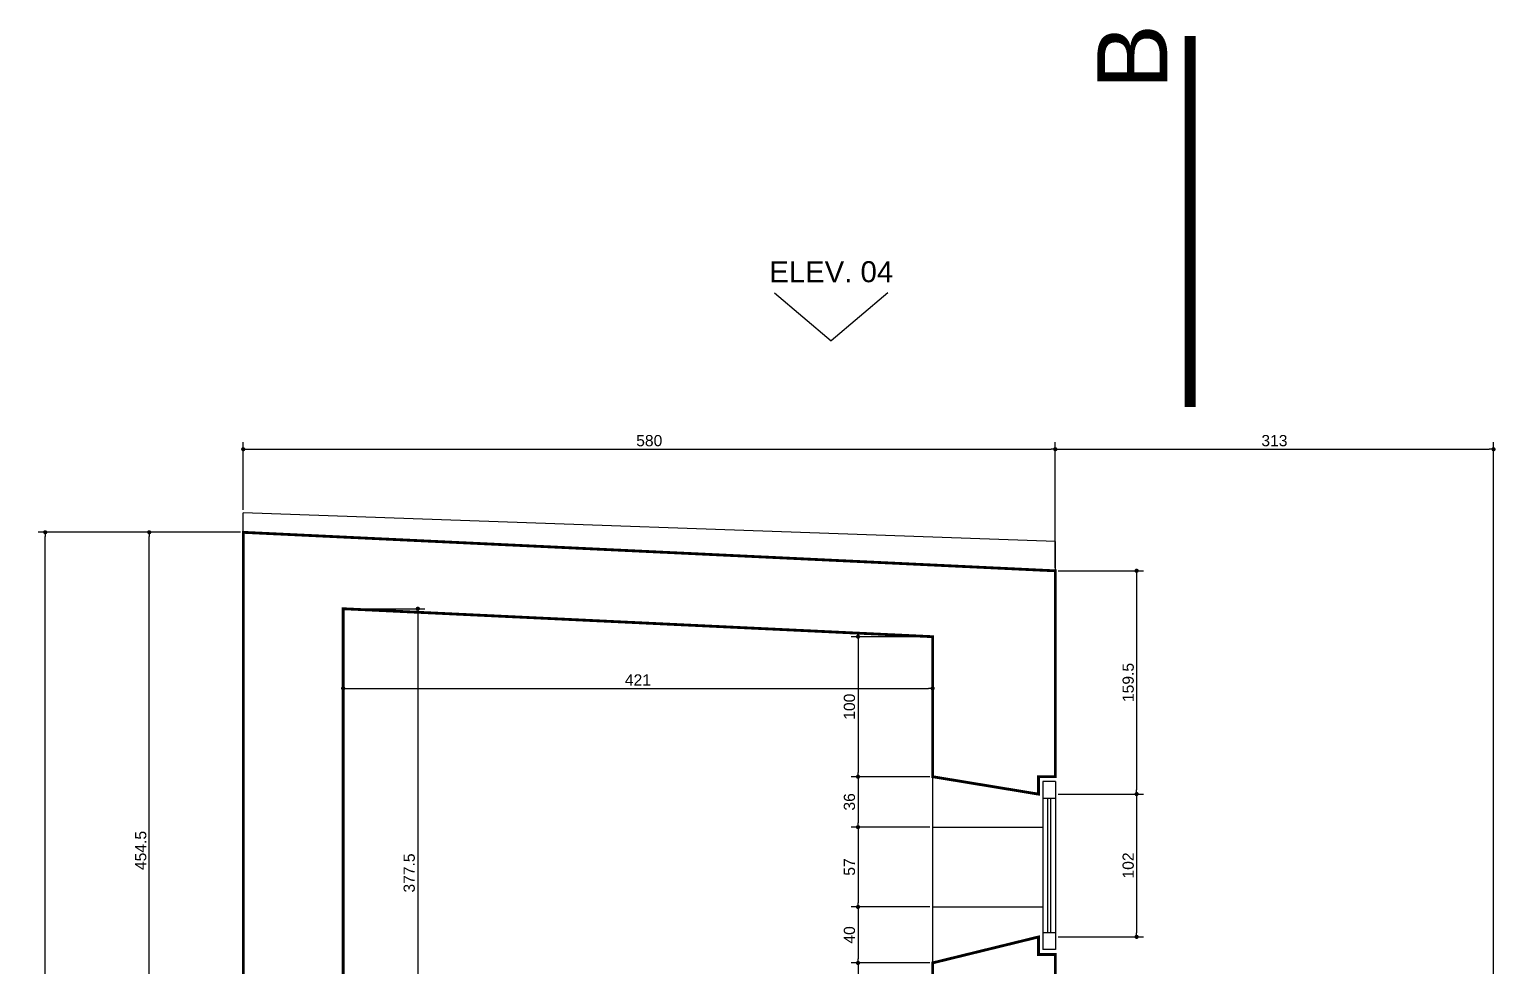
# Model space of a CAD drawing. Extents: x 2519 to 12890, y -1001 to 7229.
# Drawn here: x 4642 to 5689, y 6398 to 7068 of the extents above; entities that cross this region are included whole.
import ezdxf

# ---------------------------------------------------------------- set-up
doc = ezdxf.new("R2010")
doc.units = 0
doc.header["$PDMODE"] = 35
doc.linetypes.add('CENTER2', pattern=[28.575, 19.05, -3.175, 3.175, -3.175])
doc.layers.get('0').update_dxf_attribs({"linetype": 'CONTINUOUS'})
doc.layers.get('DEFPOINTS').update_dxf_attribs({"linetype": 'CONTINUOUS'})
for name, color, linetype in [('COTA', 7, 'CONTINUOUS'), ('PAREDE', 7, 'CONTINUOUS'), ('PAREDE_FINA', 7, 'CONTINUOUS')]:
    doc.layers.add(name, color=color, linetype=linetype)
doc.styles.add('TEXTO', font='ARIAL.TTF')
doc.dimstyles.new('COTA', dxfattribs={"dimtxt": 8, "dimasz": 3, "dimexe": 5, "dimexo": 2, "dimgap": 2, "dimtad": 1, "dimdec": 1, "dimdsep": 46, "dimtxsty": 'TEXTO', "dimblk1": 'DOT', "dimblk2": 'DOT', "dimsah": 1, "dimcen": 0, "dimclrd": 256, "dimclre": 256, "dimclrt": 256, "dimadec": 0, "dimazin": 0, "dimtfac": 0.6, "dimtdec": 1, "dimtmove": 0, "dimatfit": 3, "dimldrblk": 'DOT', "dimfxl": 1, "dimtolj": 1, "dimtzin": 0, "dimarcsym": 0})

# ---------------------------------------------------------------- blocks, each defined once
blk = doc.blocks.new('_DOT')
at = {"color": 0, "linetype": 'ByBlock'}
blk.add_line((-0.5, 0), (-1, 0), dxfattribs=at)
at = {"color": 0, "linetype": 'ByBlock', "const_width": 0.5}
blk.add_lwpolyline([(-0.25, 0, 1), (0.25, 0, 1)], format="xyb", close=True, dxfattribs=at)
blk = doc.blocks.new('*D48')
at = {"layer": 'COTA', "lineweight": -2}
for p, q in [((4792.5, 6708.3), (4648.1, 6708.3)), ((4653.1, 5661.3), (4653.1, 6705.3)), ((4792.5, 5658.3), (4648.1, 5658.3))]:
    blk.add_line(p, q, dxfattribs=at)
at = {"layer": 'DEFPOINTS', "color": 0}
for p in [(4653.1, 6708.3), (4794.5, 6708.3), (4794.5, 5658.3)]:
    blk.add_point(p, dxfattribs=at)
at = {"layer": 'COTA', "lineweight": -2, "xscale": 3, "yscale": 3, "zscale": 3}
for p, rotation in [((4653.1, 6708.3), 90), ((4653.1, 5658.3), 270)]:
    blk.add_blockref('_DOT', p, dxfattribs=dict(at, rotation=rotation))
at = {"layer": 'COTA', "insert": (4647, 6183.3), "char_height": 8, "attachment_point": 5, "rotation": 90, "style": 'TEXTO'}
blk.add_mtext('\\A1;1050', dxfattribs=at)
blk = doc.blocks.new('*D63')
at = {"layer": 'COTA', "lineweight": -2}
for p, q in [((5376.5, 6680.8), (5437.6, 6680.8)), ((5432.6, 6677.8), (5432.6, 6524.3)), ((5378.5, 6521.3), (5437.6, 6521.3))]:
    blk.add_line(p, q, dxfattribs=at)
at = {"layer": 'DEFPOINTS', "color": 0}
for p in [(5374.5, 6680.8), (5376.5, 6521.3), (5432.6, 6521.3)]:
    blk.add_point(p, dxfattribs=at)
at = {"layer": 'COTA', "lineweight": -2, "xscale": 3, "yscale": 3, "zscale": 3}
for p, rotation in [((5432.6, 6680.8), 90), ((5432.6, 6521.3), 270)]:
    blk.add_blockref('_DOT', p, dxfattribs=dict(at, rotation=rotation))
at = {"layer": 'COTA', "insert": (5426.6, 6601), "char_height": 8, "attachment_point": 5, "rotation": 90, "style": 'TEXTO'}
blk.add_mtext('\\A1;159.5', dxfattribs=at)
blk = doc.blocks.new('*D59')
at = {"layer": 'COTA', "lineweight": -2}
for p, q in [((5284.9, 6633.7), (5228.6, 6633.7)), ((5233.6, 6630.7), (5233.6, 6536.7)), ((5284.9, 6533.7), (5228.6, 6533.7))]:
    blk.add_line(p, q, dxfattribs=at)
at = {"layer": 'DEFPOINTS', "color": 0}
for p in [(5286.9, 6633.7), (5233.6, 6533.7), (5286.9, 6533.7)]:
    blk.add_point(p, dxfattribs=at)
at = {"layer": 'COTA', "lineweight": -2, "xscale": 3, "yscale": 3, "zscale": 3}
for p, rotation in [((5233.6, 6633.7), 90), ((5233.6, 6533.7), 270)]:
    blk.add_blockref('_DOT', p, dxfattribs=dict(at, rotation=rotation))
at = {"layer": 'COTA', "insert": (5227.5, 6583.7), "char_height": 8, "attachment_point": 5, "rotation": 90, "style": 'TEXTO'}
blk.add_mtext('\\A1;100', dxfattribs=at)
blk = doc.blocks.new('*D58')
at = {"layer": 'COTA', "lineweight": -2}
for p, q in [((5374.5, 6682.8), (5374.5, 6772.6)), ((5377.5, 6767.6), (5684.5, 6767.6)), ((5687.5, 6334.9), (5687.5, 6772.6))]:
    blk.add_line(p, q, dxfattribs=at)
at = {"layer": 'DEFPOINTS', "color": 0}
for p in [(5687.5, 6767.6), (5374.5, 6680.8), (5687.5, 6332.9)]:
    blk.add_point(p, dxfattribs=at)
at = {"layer": 'COTA', "lineweight": -2, "xscale": 3, "yscale": 3, "zscale": 3, "rotation": 180}
blk.add_blockref('_DOT', (5374.5, 6767.6), dxfattribs=at)
at = {"layer": 'COTA', "lineweight": -2, "xscale": 3, "yscale": 3, "zscale": 3}
blk.add_blockref('_DOT', (5687.5, 6767.6), dxfattribs=at)
at = {"layer": 'COTA', "insert": (5531, 6773.7), "char_height": 8, "attachment_point": 5, "style": 'TEXTO'}
blk.add_mtext('\\A1;313', dxfattribs=at)
blk = doc.blocks.new('*D52')
at = {"layer": 'COTA', "lineweight": -2}
for p, q in [((4867.9, 6653.7), (4924.2, 6653.7)), ((4919.2, 6650.7), (4919.2, 6279.2)), ((4867.9, 6276.2), (4924.2, 6276.2))]:
    blk.add_line(p, q, dxfattribs=at)
at = {"layer": 'DEFPOINTS', "color": 0}
for p in [(4865.9, 6653.7), (4865.9, 6276.2), (4919.2, 6276.2)]:
    blk.add_point(p, dxfattribs=at)
at = {"layer": 'COTA', "lineweight": -2, "xscale": 3, "yscale": 3, "zscale": 3}
for p, rotation in [((4919.2, 6653.7), 90), ((4919.2, 6276.2), 270)]:
    blk.add_blockref('_DOT', p, dxfattribs=dict(at, rotation=rotation))
at = {"layer": 'COTA', "insert": (4913.1, 6464.9), "char_height": 8, "attachment_point": 5, "rotation": 90, "style": 'TEXTO'}
blk.add_mtext('\\A1;377.5', dxfattribs=at)
blk = doc.blocks.new('*D50')
at = {"layer": 'COTA', "lineweight": -2}
for p, q in [((4792.5, 6708.3), (4722.4, 6708.3)), ((4727.4, 6256.8), (4727.4, 6705.3)), ((4790.5, 6253.8), (4722.4, 6253.8))]:
    blk.add_line(p, q, dxfattribs=at)
at = {"layer": 'DEFPOINTS', "color": 0}
for p in [(4727.4, 6708.3), (4794.5, 6708.3), (4792.5, 6253.8)]:
    blk.add_point(p, dxfattribs=at)
at = {"layer": 'COTA', "lineweight": -2, "xscale": 3, "yscale": 3, "zscale": 3}
for p, rotation in [((4727.4, 6708.3), 90), ((4727.4, 6253.8), 270)]:
    blk.add_blockref('_DOT', p, dxfattribs=dict(at, rotation=rotation))
at = {"layer": 'COTA', "insert": (4721.3, 6481), "char_height": 8, "attachment_point": 5, "rotation": 90, "style": 'TEXTO'}
blk.add_mtext('\\A1;454.5', dxfattribs=at)
blk = doc.blocks.new('*D65')
at = {"layer": 'COTA', "lineweight": -2}
for p, q in [((5284.9, 6400.7), (5228.6, 6400.7)), ((5233.6, 6397.7), (5233.6, 6280.7)), ((5284.9, 6277.7), (5228.6, 6277.7))]:
    blk.add_line(p, q, dxfattribs=at)
at = {"layer": 'DEFPOINTS', "color": 0}
for p in [(5286.9, 6400.7), (5233.6, 6277.7), (5286.9, 6277.7)]:
    blk.add_point(p, dxfattribs=at)
at = {"layer": 'COTA', "lineweight": -2, "xscale": 3, "yscale": 3, "zscale": 3}
for p, rotation in [((5233.6, 6400.7), 90), ((5233.6, 6277.7), 270)]:
    blk.add_blockref('_DOT', p, dxfattribs=dict(at, rotation=rotation))
at = {"layer": 'COTA', "insert": (5227.5, 6339.2), "char_height": 8, "attachment_point": 5, "rotation": 90, "style": 'TEXTO'}
blk.add_mtext('\\A1;123', dxfattribs=at)
blk = doc.blocks.new('*D64')
at = {"layer": 'COTA', "lineweight": -2}
for p, q in [((5376.5, 6521.3), (5437.6, 6521.3)), ((5432.6, 6518.3), (5432.6, 6422.3)), ((5376.5, 6419.3), (5437.6, 6419.3))]:
    blk.add_line(p, q, dxfattribs=at)
at = {"layer": 'DEFPOINTS', "color": 0}
for p in [(5374.5, 6521.3), (5374.5, 6419.3), (5432.6, 6419.3)]:
    blk.add_point(p, dxfattribs=at)
at = {"layer": 'COTA', "lineweight": -2, "xscale": 3, "yscale": 3, "zscale": 3}
for p, rotation in [((5432.6, 6521.3), 90), ((5432.6, 6419.3), 270)]:
    blk.add_blockref('_DOT', p, dxfattribs=dict(at, rotation=rotation))
at = {"layer": 'COTA', "insert": (5426.6, 6470.3), "char_height": 8, "attachment_point": 5, "rotation": 90, "style": 'TEXTO'}
blk.add_mtext('\\A1;102', dxfattribs=at)
blk = doc.blocks.new('*D62')
at = {"layer": 'COTA', "lineweight": -2}
for p, q in [((5284.9, 6440.7), (5228.6, 6440.7)), ((5233.6, 6437.7), (5233.6, 6403.7)), ((5284.9, 6400.7), (5228.6, 6400.7))]:
    blk.add_line(p, q, dxfattribs=at)
at = {"layer": 'DEFPOINTS', "color": 0}
for p in [(5286.9, 6440.7), (5233.6, 6400.7), (5286.9, 6400.7)]:
    blk.add_point(p, dxfattribs=at)
at = {"layer": 'COTA', "lineweight": -2, "xscale": 3, "yscale": 3, "zscale": 3}
for p, rotation in [((5233.6, 6440.7), 90), ((5233.6, 6400.7), 270)]:
    blk.add_blockref('_DOT', p, dxfattribs=dict(at, rotation=rotation))
at = {"layer": 'COTA', "insert": (5227.5, 6420.7), "char_height": 8, "attachment_point": 5, "rotation": 90, "style": 'TEXTO'}
blk.add_mtext('\\A1;40', dxfattribs=at)
blk = doc.blocks.new('*D61')
at = {"layer": 'COTA', "lineweight": -2}
for p, q in [((5284.9, 6497.7), (5228.6, 6497.7)), ((5233.6, 6494.7), (5233.6, 6443.7)), ((5284.9, 6440.7), (5228.6, 6440.7))]:
    blk.add_line(p, q, dxfattribs=at)
at = {"layer": 'DEFPOINTS', "color": 0}
for p in [(5286.9, 6497.7), (5233.6, 6440.7), (5286.9, 6440.7)]:
    blk.add_point(p, dxfattribs=at)
at = {"layer": 'COTA', "lineweight": -2, "xscale": 3, "yscale": 3, "zscale": 3}
for p, rotation in [((5233.6, 6497.7), 90), ((5233.6, 6440.7), 270)]:
    blk.add_blockref('_DOT', p, dxfattribs=dict(at, rotation=rotation))
at = {"layer": 'COTA', "insert": (5227.5, 6469.2), "char_height": 8, "attachment_point": 5, "rotation": 90, "style": 'TEXTO'}
blk.add_mtext('\\A1;57', dxfattribs=at)
blk = doc.blocks.new('*D60')
at = {"layer": 'COTA', "lineweight": -2}
for p, q in [((5284.9, 6533.7), (5228.6, 6533.7)), ((5233.6, 6530.7), (5233.6, 6500.7)), ((5284.9, 6497.7), (5228.6, 6497.7))]:
    blk.add_line(p, q, dxfattribs=at)
at = {"layer": 'DEFPOINTS', "color": 0}
for p in [(5286.9, 6533.7), (5233.6, 6497.7), (5286.9, 6497.7)]:
    blk.add_point(p, dxfattribs=at)
at = {"layer": 'COTA', "lineweight": -2, "xscale": 3, "yscale": 3, "zscale": 3}
for p, rotation in [((5233.6, 6533.7), 90), ((5233.6, 6497.7), 270)]:
    blk.add_blockref('_DOT', p, dxfattribs=dict(at, rotation=rotation))
at = {"layer": 'COTA', "insert": (5227.5, 6515.7), "char_height": 8, "attachment_point": 5, "rotation": 90, "style": 'TEXTO'}
blk.add_mtext('\\A1;36', dxfattribs=at)
blk = doc.blocks.new('*D57')
at = {"layer": 'COTA', "lineweight": -2}
for p, q in [((4794.5, 6724.3), (4794.5, 6772.6)), ((4797.5, 6767.6), (5371.5, 6767.6)), ((5374.5, 6703.8), (5374.5, 6772.6))]:
    blk.add_line(p, q, dxfattribs=at)
at = {"layer": 'DEFPOINTS', "color": 0}
for p in [(5374.5, 6767.6), (4794.5, 6722.3), (5374.5, 6701.8)]:
    blk.add_point(p, dxfattribs=at)
at = {"layer": 'COTA', "lineweight": -2, "xscale": 3, "yscale": 3, "zscale": 3, "rotation": 180}
blk.add_blockref('_DOT', (4794.5, 6767.6), dxfattribs=at)
at = {"layer": 'COTA', "lineweight": -2, "xscale": 3, "yscale": 3, "zscale": 3}
blk.add_blockref('_DOT', (5374.5, 6767.6), dxfattribs=at)
at = {"layer": 'COTA', "insert": (5084.5, 6773.7), "char_height": 8, "attachment_point": 5, "style": 'TEXTO'}
blk.add_mtext('\\A1;580', dxfattribs=at)
blk = doc.blocks.new('*D47')
at = {"layer": 'COTA', "lineweight": -2}
for p, q in [((4865.9, 6651.7), (4865.9, 6591.8)), ((5286.9, 6631.7), (5286.9, 6591.8)), ((4868.9, 6596.8), (5283.9, 6596.8))]:
    blk.add_line(p, q, dxfattribs=at)
at = {"layer": 'DEFPOINTS', "color": 0}
for p in [(4865.9, 6653.7), (5286.9, 6633.7), (5286.9, 6596.8)]:
    blk.add_point(p, dxfattribs=at)
at = {"layer": 'COTA', "lineweight": -2, "xscale": 3, "yscale": 3, "zscale": 3, "rotation": 180}
blk.add_blockref('_DOT', (4865.9, 6596.8), dxfattribs=at)
at = {"layer": 'COTA', "lineweight": -2, "xscale": 3, "yscale": 3, "zscale": 3}
blk.add_blockref('_DOT', (5286.9, 6596.8), dxfattribs=at)
at = {"layer": 'COTA', "insert": (5076.4, 6602.8), "char_height": 8, "attachment_point": 5, "style": 'TEXTO'}
blk.add_mtext('\\A1;421', dxfattribs=at)

msp = doc.modelspace()

# ---------------------------------------------------------------- linework, layer by layer
at = {"layer": 'PAREDE', "const_width": 2}
for points in [[(4806.54, 6253.75), (4865.88, 6276.18), (4865.88, 6653.68), (5286.88, 6633.71), (5286.88, 6533.71), (5362.54, 6521.25), (5362.54, 6533.75), (5374.54, 6533.75), (5374.54, 6680.75), (4794.54, 6708.25), (4794.54, 6266.25), (4806.54, 6266.25)], [(5362.54, 6262.21), (5362.54, 6273.95), (5628.54, 6273.95), (5628.54, 6239.45), (5678.54, 6223.45), (5687.54, 6223.45), (5687.54, 6332.95), (5374.54, 6332.95), (5374.54, 6406.75), (5362.54, 6406.75), (5362.54, 6419.25), (5286.88, 6400.71), (5286.88, 6277.71)]]:
    msp.add_lwpolyline(points, close=True, dxfattribs=at)
at = {"layer": 'PAREDE_FINA', "linetype": 'CENTER2', "ltscale": 3, "const_width": 8}
msp.add_lwpolyline([(5470.84, 6797.87), (5470.84, 7062.87)], dxfattribs=at)
at = {"layer": 'PAREDE_FINA'}
for points in [[(5173.85, 6879.29), (5214.34, 6845.12)], [(5254.82, 6879.29), (5214.34, 6845.12)], [(5374.54, 6701.75), (4794.54, 6722.25)], [(4794.54, 6708.25), (4794.54, 6722.25)], [(5374.54, 6680.75), (5374.54, 6701.75)], [(5286.88, 6533.71), (5286.88, 6400.71)], [(5374.54, 6530.25), (5365.54, 6530.25)], [(5365.54, 6530.25), (5365.54, 6410.25)], [(5374.54, 6530.25), (5374.54, 6410.25)], [(5374.54, 6518.25), (5365.54, 6518.25)], [(5369.04, 6518.25), (5369.04, 6422.25)], [(5371.04, 6518.25), (5371.04, 6422.25)], [(5286.88, 6497.71), (5365.54, 6497.71)], [(5286.88, 6440.71), (5365.54, 6440.71)], [(5374.54, 6422.25), (5365.54, 6422.25)], [(5374.54, 6410.25), (5365.54, 6410.25)]]:
    msp.add_lwpolyline(points, dxfattribs=at)

# ---------------------------------------------------------------- texts
at = {"layer": 'PAREDE_FINA', "style": 'TEXTO'}
msp.add_text('B', height=50, rotation=90, dxfattribs=at).set_placement((5454.49, 7024.63))
msp.add_text('ELEV. 04', height=15, dxfattribs=at).set_placement((5170.18, 6886.89))

# ---------------------------------------------------------------- dimensions: what is measured, and where the dimension line sits
at = {"layer": 'COTA'}
for base, p1, p2, picture, middle in [((5374.54, 6767.63), (4794.54, 6722.25), (5374.54, 6701.75), '*D57', (5084.54, 6773.72)), ((5687.54, 6767.63), (5374.54, 6680.75), (5687.54, 6332.95), '*D58', (5531.04, 6773.72))]:
    dim = msp.add_linear_dim(base=base, p1=p1, p2=p2, dimstyle='COTA', dxfattribs=at)
    dim.commit()
    dim.dimension.update_dxf_attribs({"geometry": picture, "text_midpoint": middle})
dim = msp.add_linear_dim(base=(4653.06, 6708.25), p1=(4794.54, 5658.25), p2=(4794.54, 6708.25), angle=90, dimstyle='COTA', dxfattribs=at)
dim.commit()
dim.dimension.update_dxf_attribs({"geometry": '*D48', "text_midpoint": (4653.06, 6183.25), "dimtype": 160})
for base, p1, p2, picture, middle in [((4727.42, 6708.25), (4792.54, 6253.75), (4794.54, 6708.25), '*D50', (4721.35, 6481)), ((5432.64, 6521.25), (5374.54, 6680.75), (5376.54, 6521.25), '*D63', (5426.56, 6601)), ((4919.24, 6276.18), (4865.88, 6653.68), (4865.88, 6276.18), '*D52', (4913.15, 6464.93)), ((5233.58, 6533.71), (5286.88, 6633.71), (5286.88, 6533.71), '*D59', (5227.49, 6583.71)), ((5233.58, 6497.71), (5286.88, 6533.71), (5286.88, 6497.71), '*D60', (5227.49, 6515.71)), ((5432.64, 6419.25), (5374.54, 6521.25), (5374.54, 6419.25), '*D64', (5426.56, 6470.25)), ((5233.58, 6440.71), (5286.88, 6497.71), (5286.88, 6440.71), '*D61', (5227.51, 6469.21)), ((5233.58, 6400.71), (5286.88, 6440.71), (5286.88, 6400.71), '*D62', (5227.49, 6420.71)), ((5233.58, 6277.71), (5286.88, 6400.71), (5286.88, 6277.71), '*D65', (5227.49, 6339.21))]:
    dim = msp.add_linear_dim(base=base, p1=p1, p2=p2, angle=90, dimstyle='COTA', dxfattribs=at)
    dim.commit()
    dim.dimension.update_dxf_attribs({"geometry": picture, "text_midpoint": middle})
dim = msp.add_linear_dim(base=(5286.88, 6596.83), p1=(4865.88, 6653.68), p2=(5286.88, 6633.71), dimstyle='COTA', dxfattribs=at)
dim.commit()
dim.dimension.update_dxf_attribs({"geometry": '*D47', "text_midpoint": (5076.38, 6596.83), "dimtype": 160})

doc.saveas('drawing.dxf')
